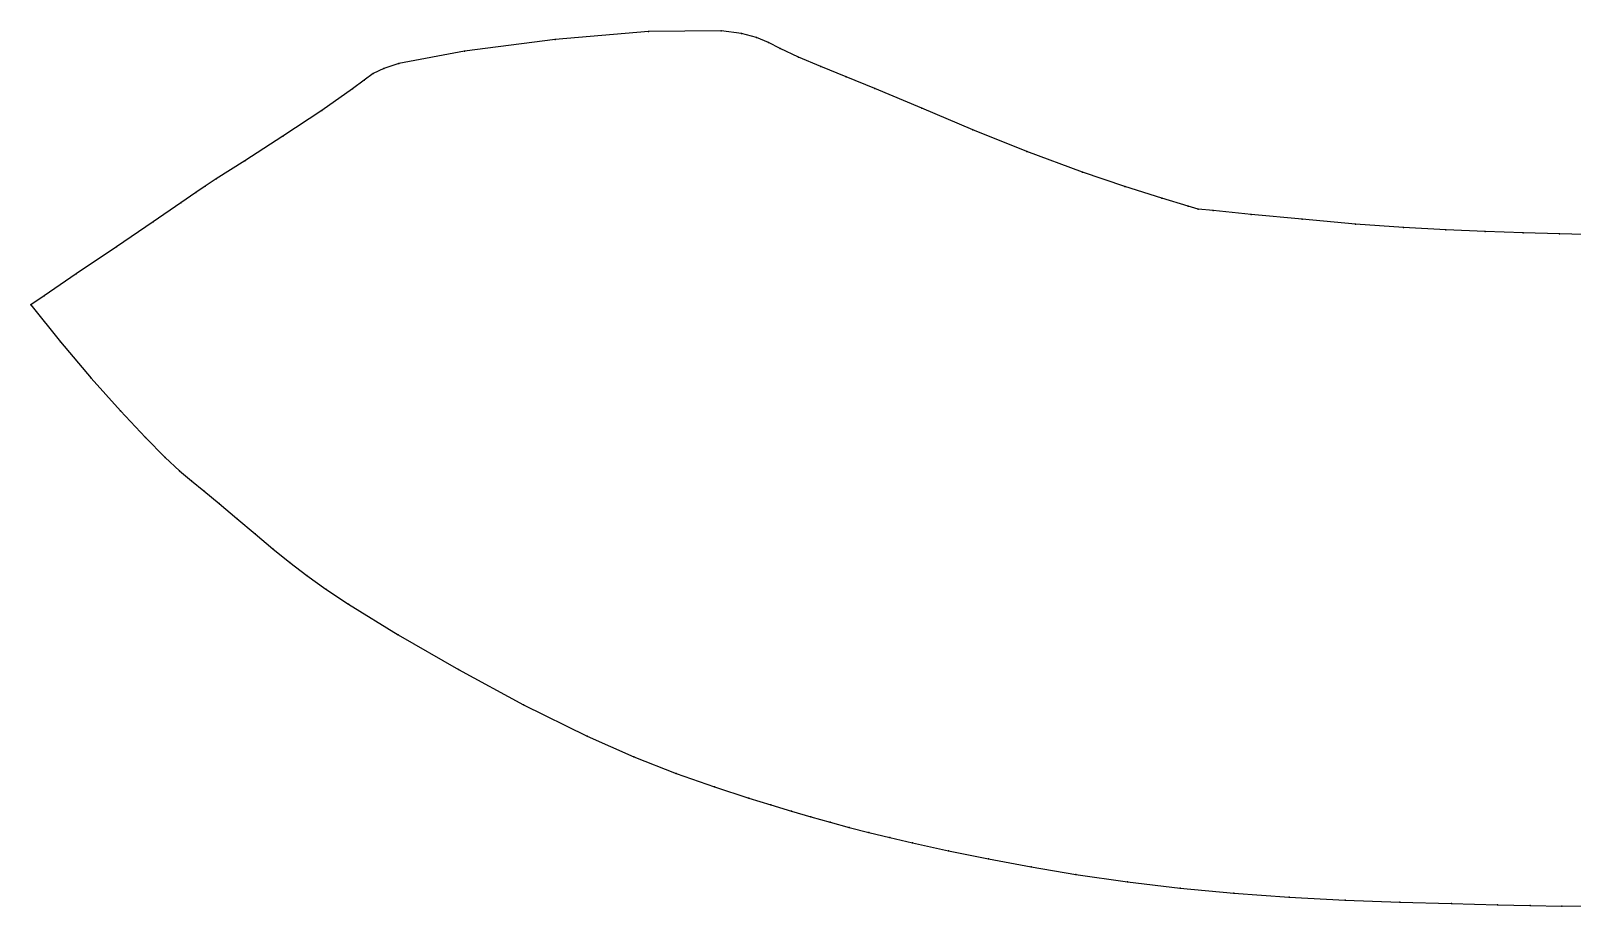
# Model space of a CAD drawing. Extents: x 50 to 2594, y 47 to 2136.
# Drawn here: x 2340.9 to 2434.5, y 1359.1 to 1412.2 of the extents above; entities that cross this region are included whole.
import ezdxf

# ---------------------------------------------------------------- set-up
doc = ezdxf.new("R2010")
doc.units = 0

# ---------------------------------------------------------------- blocks, each defined once
blk = doc.blocks.new('837.CUELLO_XS')
at = {"layer": '1'}
blk.add_lwpolyline([(2435.956, 1399.834), (2433.71, 1399.887), (2431.505, 1399.953), (2429.196, 1400.029), (2426.816, 1400.129), (2424.237, 1400.273), (2421.332, 1400.484), (2418.084, 1400.769), (2414.996, 1401.066), (2412.69, 1401.3), (2411.783, 1401.395), (2411.179, 1401.569), (2409.585, 1402.047), (2407.333, 1402.756), (2404.755, 1403.628), (2401.386, 1404.885), (2398.108, 1406.207), (2395.007, 1407.507), (2392.166, 1408.7), (2390.431, 1409.409), (2388.878, 1410.04), (2387.533, 1410.607), (2386.418, 1411.12), (2385.702, 1411.484), (2384.975, 1411.801), (2384.076, 1412.047), (2382.843, 1412.201), (2378.423, 1412.154), (2372.767, 1411.683), (2367.256, 1410.974), (2363.274, 1410.215), (2362.367, 1409.926), (2361.731, 1409.609), (2361.167, 1409.211), (2360.475, 1408.683), (2358.6, 1407.375), (2356.238, 1405.817), (2353.926, 1404.326), (2352.2, 1403.22), (2351.532, 1402.784), (2350.958, 1402.393), (2350.046, 1401.764), (2348.365, 1400.614), (2346.139, 1399.103), (2343.709, 1397.457), (2341.752, 1396.134), (2340.949, 1395.592), (2342.743, 1393.337), (2344.611, 1391.139), (2346.387, 1389.153), (2347.904, 1387.532), (2349.096, 1386.328), (2349.976, 1385.514), (2350.705, 1384.902), (2351.445, 1384.307), (2352.386, 1383.528), (2353.449, 1382.63), (2354.56, 1381.689), (2355.642, 1380.782), (2356.669, 1379.947), (2357.701, 1379.157), (2358.847, 1378.343), (2360.218, 1377.436), (2363.248, 1375.568), (2366.907, 1373.457), (2370.844, 1371.331), (2374.711, 1369.419), (2377.536, 1368.176), (2380.104, 1367.168), (2382.427, 1366.347), (2384.516, 1365.667), (2385.847, 1365.252), (2387.095, 1364.874), (2388.285, 1364.527), (2389.443, 1364.201), (2390.601, 1363.887), (2391.795, 1363.579), (2393.064, 1363.268), (2394.451, 1362.945), (2396.632, 1362.468), (2399.054, 1361.975), (2401.65, 1361.492), (2404.351, 1361.04), (2407.484, 1360.588), (2410.679, 1360.207), (2413.95, 1359.896), (2417.311, 1359.654), (2420.693, 1359.481), (2424.026, 1359.358), (2427.161, 1359.268), (2429.948, 1359.196), (2431.931, 1359.143), (2433.84, 1359.112), (2435.937, 1359.124)], dxfattribs=at)
at = {"layer": '2'}
for p in [(2411.783, 1401.395), (2340.949, 1395.592)]:
    blk.add_point(p, dxfattribs=at)
at = {"layer": '3'}
for p in [(2372.767, 1411.683), (2378.423, 1412.154), (2382.843, 1412.201), (2384.076, 1412.047), (2384.975, 1411.801), (2385.702, 1411.484), (2367.256, 1410.974), (2386.418, 1411.12), (2387.533, 1410.607), (2361.731, 1409.609), (2362.367, 1409.926), (2363.274, 1410.215), (2388.878, 1410.04), (2360.475, 1408.683), (2361.167, 1409.211), (2390.431, 1409.409), (2392.166, 1408.7), (2358.6, 1407.375), (2395.007, 1407.507), (2356.238, 1405.817), (2398.108, 1406.207), (2401.386, 1404.885), (2353.926, 1404.326), (2352.2, 1403.22), (2404.755, 1403.628), (2350.958, 1402.393), (2351.532, 1402.784), (2407.333, 1402.756), (2409.585, 1402.047), (2350.046, 1401.764), (2411.179, 1401.569), (2412.69, 1401.3), (2414.996, 1401.066), (2348.365, 1400.614), (2418.084, 1400.769), (2421.332, 1400.484), (2424.237, 1400.273), (2426.816, 1400.129), (2429.196, 1400.029), (2431.505, 1399.953), (2433.71, 1399.887), (2346.139, 1399.103), (2343.709, 1397.457), (2341.752, 1396.134), (2342.743, 1393.337), (2344.611, 1391.139), (2346.387, 1389.153), (2347.904, 1387.532), (2349.096, 1386.328), (2349.976, 1385.514), (2350.705, 1384.902), (2351.445, 1384.307), (2352.386, 1383.528), (2353.449, 1382.63), (2354.56, 1381.689), (2355.642, 1380.782), (2356.669, 1379.947), (2357.701, 1379.157), (2358.847, 1378.343), (2360.218, 1377.436), (2363.248, 1375.568), (2366.907, 1373.457), (2370.844, 1371.331), (2374.711, 1369.419), (2377.536, 1368.176), (2380.104, 1367.168), (2382.427, 1366.347), (2384.516, 1365.667), (2385.847, 1365.252), (2387.095, 1364.874), (2388.285, 1364.527), (2389.443, 1364.201), (2390.601, 1363.887), (2391.795, 1363.579), (2393.064, 1363.268), (2394.451, 1362.945), (2396.632, 1362.468), (2399.054, 1361.975), (2401.65, 1361.492), (2404.351, 1361.04), (2407.484, 1360.588), (2410.679, 1360.207), (2413.95, 1359.896), (2417.311, 1359.654), (2420.693, 1359.481), (2424.026, 1359.358), (2427.161, 1359.268), (2429.948, 1359.196), (2431.931, 1359.143), (2433.84, 1359.112)]:
    blk.add_point(p, dxfattribs=at)
blk = doc.blocks.new('837.CUELLO_S')
at = {"layer": '1'}
blk.add_lwpolyline([(2435.956, 1399.834), (2433.71, 1399.887), (2431.505, 1399.953), (2429.196, 1400.029), (2426.816, 1400.129), (2424.237, 1400.273), (2421.332, 1400.484), (2418.084, 1400.769), (2414.996, 1401.066), (2412.69, 1401.3), (2411.783, 1401.395), (2411.179, 1401.569), (2409.585, 1402.047), (2407.333, 1402.756), (2404.755, 1403.628), (2401.386, 1404.885), (2398.108, 1406.207), (2395.007, 1407.507), (2392.166, 1408.7), (2390.431, 1409.409), (2388.878, 1410.04), (2387.533, 1410.607), (2386.418, 1411.12), (2385.702, 1411.484), (2384.975, 1411.801), (2384.076, 1412.047), (2382.843, 1412.201), (2378.423, 1412.154), (2372.767, 1411.683), (2367.256, 1410.974), (2363.274, 1410.215), (2362.367, 1409.926), (2361.731, 1409.609), (2361.167, 1409.211), (2360.475, 1408.683), (2358.6, 1407.375), (2356.238, 1405.817), (2353.926, 1404.326), (2352.2, 1403.22), (2351.532, 1402.784), (2350.958, 1402.393), (2350.046, 1401.764), (2348.365, 1400.614), (2346.139, 1399.103), (2343.709, 1397.457), (2341.752, 1396.134), (2340.949, 1395.592), (2342.743, 1393.337), (2344.611, 1391.139), (2346.387, 1389.153), (2347.904, 1387.532), (2349.096, 1386.328), (2349.976, 1385.514), (2350.705, 1384.902), (2351.445, 1384.307), (2352.386, 1383.528), (2353.449, 1382.63), (2354.56, 1381.689), (2355.642, 1380.782), (2356.669, 1379.947), (2357.701, 1379.157), (2358.847, 1378.343), (2360.218, 1377.436), (2363.248, 1375.568), (2366.907, 1373.457), (2370.844, 1371.331), (2374.711, 1369.419), (2377.536, 1368.176), (2380.104, 1367.168), (2382.427, 1366.347), (2384.516, 1365.667), (2385.847, 1365.252), (2387.095, 1364.874), (2388.285, 1364.527), (2389.443, 1364.201), (2390.601, 1363.887), (2391.795, 1363.579), (2393.064, 1363.268), (2394.451, 1362.945), (2396.632, 1362.468), (2399.054, 1361.975), (2401.65, 1361.492), (2404.351, 1361.04), (2407.484, 1360.588), (2410.679, 1360.207), (2413.95, 1359.896), (2417.311, 1359.654), (2420.693, 1359.481), (2424.026, 1359.358), (2427.161, 1359.268), (2429.948, 1359.196), (2431.931, 1359.143), (2433.84, 1359.112), (2435.937, 1359.124)], dxfattribs=at)
at = {"layer": '2'}
for p in [(2411.783, 1401.395), (2340.949, 1395.592)]:
    blk.add_point(p, dxfattribs=at)
at = {"layer": '3'}
for p in [(2372.767, 1411.683), (2378.423, 1412.154), (2382.843, 1412.201), (2384.076, 1412.047), (2384.975, 1411.801), (2385.702, 1411.484), (2367.256, 1410.974), (2386.418, 1411.12), (2387.533, 1410.607), (2361.731, 1409.609), (2362.367, 1409.926), (2363.274, 1410.215), (2388.878, 1410.04), (2360.475, 1408.683), (2361.167, 1409.211), (2390.431, 1409.409), (2392.166, 1408.7), (2358.6, 1407.375), (2395.007, 1407.507), (2356.238, 1405.817), (2398.108, 1406.207), (2401.386, 1404.885), (2353.926, 1404.326), (2352.2, 1403.22), (2404.755, 1403.628), (2350.958, 1402.393), (2351.532, 1402.784), (2407.333, 1402.756), (2409.585, 1402.047), (2350.046, 1401.764), (2411.179, 1401.569), (2412.69, 1401.3), (2414.996, 1401.066), (2348.365, 1400.614), (2418.084, 1400.769), (2421.332, 1400.484), (2424.237, 1400.273), (2426.816, 1400.129), (2429.196, 1400.029), (2431.505, 1399.953), (2433.71, 1399.887), (2346.139, 1399.103), (2343.709, 1397.457), (2341.752, 1396.134), (2342.743, 1393.337), (2344.611, 1391.139), (2346.387, 1389.153), (2347.904, 1387.532), (2349.096, 1386.328), (2349.976, 1385.514), (2350.705, 1384.902), (2351.445, 1384.307), (2352.386, 1383.528), (2353.449, 1382.63), (2354.56, 1381.689), (2355.642, 1380.782), (2356.669, 1379.947), (2357.701, 1379.157), (2358.847, 1378.343), (2360.218, 1377.436), (2363.248, 1375.568), (2366.907, 1373.457), (2370.844, 1371.331), (2374.711, 1369.419), (2377.536, 1368.176), (2380.104, 1367.168), (2382.427, 1366.347), (2384.516, 1365.667), (2385.847, 1365.252), (2387.095, 1364.874), (2388.285, 1364.527), (2389.443, 1364.201), (2390.601, 1363.887), (2391.795, 1363.579), (2393.064, 1363.268), (2394.451, 1362.945), (2396.632, 1362.468), (2399.054, 1361.975), (2401.65, 1361.492), (2404.351, 1361.04), (2407.484, 1360.588), (2410.679, 1360.207), (2413.95, 1359.896), (2417.311, 1359.654), (2420.693, 1359.481), (2424.026, 1359.358), (2427.161, 1359.268), (2429.948, 1359.196), (2431.931, 1359.143), (2433.84, 1359.112)]:
    blk.add_point(p, dxfattribs=at)
blk = doc.blocks.new('837.CUELLO_M')
at = {"layer": '1'}
blk.add_lwpolyline([(2435.956, 1399.834), (2433.71, 1399.887), (2431.505, 1399.953), (2429.196, 1400.029), (2426.816, 1400.129), (2424.237, 1400.273), (2421.332, 1400.484), (2418.084, 1400.769), (2414.996, 1401.066), (2412.69, 1401.3), (2411.783, 1401.395), (2411.179, 1401.569), (2409.585, 1402.047), (2407.333, 1402.756), (2404.755, 1403.628), (2401.386, 1404.885), (2398.108, 1406.207), (2395.007, 1407.507), (2392.166, 1408.7), (2390.431, 1409.409), (2388.878, 1410.04), (2387.533, 1410.607), (2386.418, 1411.12), (2385.702, 1411.484), (2384.975, 1411.801), (2384.076, 1412.047), (2382.843, 1412.201), (2378.423, 1412.154), (2372.767, 1411.683), (2367.256, 1410.974), (2363.274, 1410.215), (2362.367, 1409.926), (2361.731, 1409.609), (2361.167, 1409.211), (2360.475, 1408.683), (2358.6, 1407.375), (2356.238, 1405.817), (2353.926, 1404.326), (2352.2, 1403.22), (2351.532, 1402.784), (2350.958, 1402.393), (2350.046, 1401.764), (2348.365, 1400.614), (2346.139, 1399.103), (2343.709, 1397.457), (2341.752, 1396.134), (2340.949, 1395.592), (2342.743, 1393.337), (2344.611, 1391.139), (2346.387, 1389.153), (2347.904, 1387.532), (2349.096, 1386.328), (2349.976, 1385.514), (2350.705, 1384.902), (2351.445, 1384.307), (2352.386, 1383.528), (2353.449, 1382.63), (2354.56, 1381.689), (2355.642, 1380.782), (2356.669, 1379.947), (2357.701, 1379.157), (2358.847, 1378.343), (2360.218, 1377.436), (2363.248, 1375.568), (2366.907, 1373.457), (2370.844, 1371.331), (2374.711, 1369.419), (2377.536, 1368.176), (2380.104, 1367.168), (2382.427, 1366.347), (2384.516, 1365.667), (2385.847, 1365.252), (2387.095, 1364.874), (2388.285, 1364.527), (2389.443, 1364.201), (2390.601, 1363.887), (2391.795, 1363.579), (2393.064, 1363.268), (2394.451, 1362.945), (2396.632, 1362.468), (2399.054, 1361.975), (2401.65, 1361.492), (2404.351, 1361.04), (2407.484, 1360.588), (2410.679, 1360.207), (2413.95, 1359.896), (2417.311, 1359.654), (2420.693, 1359.481), (2424.026, 1359.358), (2427.161, 1359.268), (2429.948, 1359.196), (2431.931, 1359.143), (2433.84, 1359.112), (2435.937, 1359.124)], dxfattribs=at)
at = {"layer": '2'}
for p in [(2411.783, 1401.395), (2340.949, 1395.592)]:
    blk.add_point(p, dxfattribs=at)
at = {"layer": '3'}
for p in [(2372.767, 1411.683), (2378.423, 1412.154), (2382.843, 1412.201), (2384.076, 1412.047), (2384.975, 1411.801), (2385.702, 1411.484), (2367.256, 1410.974), (2386.418, 1411.12), (2387.533, 1410.607), (2361.731, 1409.609), (2362.367, 1409.926), (2363.274, 1410.215), (2388.878, 1410.04), (2360.475, 1408.683), (2361.167, 1409.211), (2390.431, 1409.409), (2392.166, 1408.7), (2358.6, 1407.375), (2395.007, 1407.507), (2356.238, 1405.817), (2398.108, 1406.207), (2401.386, 1404.885), (2353.926, 1404.326), (2352.2, 1403.22), (2404.755, 1403.628), (2350.958, 1402.393), (2351.532, 1402.784), (2407.333, 1402.756), (2409.585, 1402.047), (2350.046, 1401.764), (2411.179, 1401.569), (2412.69, 1401.3), (2414.996, 1401.066), (2348.365, 1400.614), (2418.084, 1400.769), (2421.332, 1400.484), (2424.237, 1400.273), (2426.816, 1400.129), (2429.196, 1400.029), (2431.505, 1399.953), (2433.71, 1399.887), (2346.139, 1399.103), (2343.709, 1397.457), (2341.752, 1396.134), (2342.743, 1393.337), (2344.611, 1391.139), (2346.387, 1389.153), (2347.904, 1387.532), (2349.096, 1386.328), (2349.976, 1385.514), (2350.705, 1384.902), (2351.445, 1384.307), (2352.386, 1383.528), (2353.449, 1382.63), (2354.56, 1381.689), (2355.642, 1380.782), (2356.669, 1379.947), (2357.701, 1379.157), (2358.847, 1378.343), (2360.218, 1377.436), (2363.248, 1375.568), (2366.907, 1373.457), (2370.844, 1371.331), (2374.711, 1369.419), (2377.536, 1368.176), (2380.104, 1367.168), (2382.427, 1366.347), (2384.516, 1365.667), (2385.847, 1365.252), (2387.095, 1364.874), (2388.285, 1364.527), (2389.443, 1364.201), (2390.601, 1363.887), (2391.795, 1363.579), (2393.064, 1363.268), (2394.451, 1362.945), (2396.632, 1362.468), (2399.054, 1361.975), (2401.65, 1361.492), (2404.351, 1361.04), (2407.484, 1360.588), (2410.679, 1360.207), (2413.95, 1359.896), (2417.311, 1359.654), (2420.693, 1359.481), (2424.026, 1359.358), (2427.161, 1359.268), (2429.948, 1359.196), (2431.931, 1359.143), (2433.84, 1359.112)]:
    blk.add_point(p, dxfattribs=at)
blk = doc.blocks.new('837.CUELLO_L')
at = {"layer": '1'}
blk.add_lwpolyline([(2435.956, 1399.834), (2433.71, 1399.887), (2431.505, 1399.953), (2429.196, 1400.029), (2426.816, 1400.129), (2424.237, 1400.273), (2421.332, 1400.484), (2418.084, 1400.769), (2414.996, 1401.066), (2412.69, 1401.3), (2411.783, 1401.395), (2411.179, 1401.569), (2409.585, 1402.047), (2407.333, 1402.756), (2404.755, 1403.628), (2401.386, 1404.885), (2398.108, 1406.207), (2395.007, 1407.507), (2392.166, 1408.7), (2390.431, 1409.409), (2388.878, 1410.04), (2387.533, 1410.607), (2386.418, 1411.12), (2385.702, 1411.484), (2384.975, 1411.801), (2384.076, 1412.047), (2382.843, 1412.201), (2378.423, 1412.154), (2372.767, 1411.683), (2367.256, 1410.974), (2363.274, 1410.215), (2362.367, 1409.926), (2361.731, 1409.609), (2361.167, 1409.211), (2360.475, 1408.683), (2358.6, 1407.375), (2356.238, 1405.817), (2353.926, 1404.326), (2352.2, 1403.22), (2351.532, 1402.784), (2350.958, 1402.393), (2350.046, 1401.764), (2348.365, 1400.614), (2346.139, 1399.103), (2343.709, 1397.457), (2341.752, 1396.134), (2340.949, 1395.592), (2342.743, 1393.337), (2344.611, 1391.139), (2346.387, 1389.153), (2347.904, 1387.532), (2349.096, 1386.328), (2349.976, 1385.514), (2350.705, 1384.902), (2351.445, 1384.307), (2352.386, 1383.528), (2353.449, 1382.63), (2354.56, 1381.689), (2355.642, 1380.782), (2356.669, 1379.947), (2357.701, 1379.157), (2358.847, 1378.343), (2360.218, 1377.436), (2363.248, 1375.568), (2366.907, 1373.457), (2370.844, 1371.331), (2374.711, 1369.419), (2377.536, 1368.176), (2380.104, 1367.168), (2382.427, 1366.347), (2384.516, 1365.667), (2385.847, 1365.252), (2387.095, 1364.874), (2388.285, 1364.527), (2389.443, 1364.201), (2390.601, 1363.887), (2391.795, 1363.579), (2393.064, 1363.268), (2394.451, 1362.945), (2396.632, 1362.468), (2399.054, 1361.975), (2401.65, 1361.492), (2404.351, 1361.04), (2407.484, 1360.588), (2410.679, 1360.207), (2413.95, 1359.896), (2417.311, 1359.654), (2420.693, 1359.481), (2424.026, 1359.358), (2427.161, 1359.268), (2429.948, 1359.196), (2431.931, 1359.143), (2433.84, 1359.112), (2435.937, 1359.124)], dxfattribs=at)
at = {"layer": '2'}
for p in [(2411.783, 1401.395), (2340.949, 1395.592)]:
    blk.add_point(p, dxfattribs=at)
at = {"layer": '3'}
for p in [(2372.767, 1411.683), (2378.423, 1412.154), (2382.843, 1412.201), (2384.076, 1412.047), (2384.975, 1411.801), (2385.702, 1411.484), (2367.256, 1410.974), (2386.418, 1411.12), (2387.533, 1410.607), (2361.731, 1409.609), (2362.367, 1409.926), (2363.274, 1410.215), (2388.878, 1410.04), (2360.475, 1408.683), (2361.167, 1409.211), (2390.431, 1409.409), (2392.166, 1408.7), (2358.6, 1407.375), (2395.007, 1407.507), (2356.238, 1405.817), (2398.108, 1406.207), (2401.386, 1404.885), (2353.926, 1404.326), (2352.2, 1403.22), (2404.755, 1403.628), (2350.958, 1402.393), (2351.532, 1402.784), (2407.333, 1402.756), (2409.585, 1402.047), (2350.046, 1401.764), (2411.179, 1401.569), (2412.69, 1401.3), (2414.996, 1401.066), (2348.365, 1400.614), (2418.084, 1400.769), (2421.332, 1400.484), (2424.237, 1400.273), (2426.816, 1400.129), (2429.196, 1400.029), (2431.505, 1399.953), (2433.71, 1399.887), (2346.139, 1399.103), (2343.709, 1397.457), (2341.752, 1396.134), (2342.743, 1393.337), (2344.611, 1391.139), (2346.387, 1389.153), (2347.904, 1387.532), (2349.096, 1386.328), (2349.976, 1385.514), (2350.705, 1384.902), (2351.445, 1384.307), (2352.386, 1383.528), (2353.449, 1382.63), (2354.56, 1381.689), (2355.642, 1380.782), (2356.669, 1379.947), (2357.701, 1379.157), (2358.847, 1378.343), (2360.218, 1377.436), (2363.248, 1375.568), (2366.907, 1373.457), (2370.844, 1371.331), (2374.711, 1369.419), (2377.536, 1368.176), (2380.104, 1367.168), (2382.427, 1366.347), (2384.516, 1365.667), (2385.847, 1365.252), (2387.095, 1364.874), (2388.285, 1364.527), (2389.443, 1364.201), (2390.601, 1363.887), (2391.795, 1363.579), (2393.064, 1363.268), (2394.451, 1362.945), (2396.632, 1362.468), (2399.054, 1361.975), (2401.65, 1361.492), (2404.351, 1361.04), (2407.484, 1360.588), (2410.679, 1360.207), (2413.95, 1359.896), (2417.311, 1359.654), (2420.693, 1359.481), (2424.026, 1359.358), (2427.161, 1359.268), (2429.948, 1359.196), (2431.931, 1359.143), (2433.84, 1359.112)]:
    blk.add_point(p, dxfattribs=at)
blk = doc.blocks.new('837.CUELLO_XL')
at = {"layer": '1'}
blk.add_lwpolyline([(2435.956, 1399.834), (2433.71, 1399.887), (2431.505, 1399.953), (2429.196, 1400.029), (2426.816, 1400.129), (2424.237, 1400.273), (2421.332, 1400.484), (2418.084, 1400.769), (2414.996, 1401.066), (2412.69, 1401.3), (2411.783, 1401.395), (2411.179, 1401.569), (2409.585, 1402.047), (2407.333, 1402.756), (2404.755, 1403.628), (2401.386, 1404.885), (2398.108, 1406.207), (2395.007, 1407.507), (2392.166, 1408.7), (2390.431, 1409.409), (2388.878, 1410.04), (2387.533, 1410.607), (2386.418, 1411.12), (2385.702, 1411.484), (2384.975, 1411.801), (2384.076, 1412.047), (2382.843, 1412.201), (2378.423, 1412.154), (2372.767, 1411.683), (2367.256, 1410.974), (2363.274, 1410.215), (2362.367, 1409.926), (2361.731, 1409.609), (2361.167, 1409.211), (2360.475, 1408.683), (2358.6, 1407.375), (2356.238, 1405.817), (2353.926, 1404.326), (2352.2, 1403.22), (2351.532, 1402.784), (2350.958, 1402.393), (2350.046, 1401.764), (2348.365, 1400.614), (2346.139, 1399.103), (2343.709, 1397.457), (2341.752, 1396.134), (2340.949, 1395.592), (2342.743, 1393.337), (2344.611, 1391.139), (2346.387, 1389.153), (2347.904, 1387.532), (2349.096, 1386.328), (2349.976, 1385.514), (2350.705, 1384.902), (2351.445, 1384.307), (2352.386, 1383.528), (2353.449, 1382.63), (2354.56, 1381.689), (2355.642, 1380.782), (2356.669, 1379.947), (2357.701, 1379.157), (2358.847, 1378.343), (2360.218, 1377.436), (2363.248, 1375.568), (2366.907, 1373.457), (2370.844, 1371.331), (2374.711, 1369.419), (2377.536, 1368.176), (2380.104, 1367.168), (2382.427, 1366.347), (2384.516, 1365.667), (2385.847, 1365.252), (2387.095, 1364.874), (2388.285, 1364.527), (2389.443, 1364.201), (2390.601, 1363.887), (2391.795, 1363.579), (2393.064, 1363.268), (2394.451, 1362.945), (2396.632, 1362.468), (2399.054, 1361.975), (2401.65, 1361.492), (2404.351, 1361.04), (2407.484, 1360.588), (2410.679, 1360.207), (2413.95, 1359.896), (2417.311, 1359.654), (2420.693, 1359.481), (2424.026, 1359.358), (2427.161, 1359.268), (2429.948, 1359.196), (2431.931, 1359.143), (2433.84, 1359.112), (2435.937, 1359.124)], dxfattribs=at)
at = {"layer": '2'}
for p in [(2411.783, 1401.395), (2340.949, 1395.592)]:
    blk.add_point(p, dxfattribs=at)
at = {"layer": '3'}
for p in [(2372.767, 1411.683), (2378.423, 1412.154), (2382.843, 1412.201), (2384.076, 1412.047), (2384.975, 1411.801), (2385.702, 1411.484), (2367.256, 1410.974), (2386.418, 1411.12), (2387.533, 1410.607), (2361.731, 1409.609), (2362.367, 1409.926), (2363.274, 1410.215), (2388.878, 1410.04), (2360.475, 1408.683), (2361.167, 1409.211), (2390.431, 1409.409), (2392.166, 1408.7), (2358.6, 1407.375), (2395.007, 1407.507), (2356.238, 1405.817), (2398.108, 1406.207), (2401.386, 1404.885), (2353.926, 1404.326), (2352.2, 1403.22), (2404.755, 1403.628), (2350.958, 1402.393), (2351.532, 1402.784), (2407.333, 1402.756), (2409.585, 1402.047), (2350.046, 1401.764), (2411.179, 1401.569), (2412.69, 1401.3), (2414.996, 1401.066), (2348.365, 1400.614), (2418.084, 1400.769), (2421.332, 1400.484), (2424.237, 1400.273), (2426.816, 1400.129), (2429.196, 1400.029), (2431.505, 1399.953), (2433.71, 1399.887), (2346.139, 1399.103), (2343.709, 1397.457), (2341.752, 1396.134), (2342.743, 1393.337), (2344.611, 1391.139), (2346.387, 1389.153), (2347.904, 1387.532), (2349.096, 1386.328), (2349.976, 1385.514), (2350.705, 1384.902), (2351.445, 1384.307), (2352.386, 1383.528), (2353.449, 1382.63), (2354.56, 1381.689), (2355.642, 1380.782), (2356.669, 1379.947), (2357.701, 1379.157), (2358.847, 1378.343), (2360.218, 1377.436), (2363.248, 1375.568), (2366.907, 1373.457), (2370.844, 1371.331), (2374.711, 1369.419), (2377.536, 1368.176), (2380.104, 1367.168), (2382.427, 1366.347), (2384.516, 1365.667), (2385.847, 1365.252), (2387.095, 1364.874), (2388.285, 1364.527), (2389.443, 1364.201), (2390.601, 1363.887), (2391.795, 1363.579), (2393.064, 1363.268), (2394.451, 1362.945), (2396.632, 1362.468), (2399.054, 1361.975), (2401.65, 1361.492), (2404.351, 1361.04), (2407.484, 1360.588), (2410.679, 1360.207), (2413.95, 1359.896), (2417.311, 1359.654), (2420.693, 1359.481), (2424.026, 1359.358), (2427.161, 1359.268), (2429.948, 1359.196), (2431.931, 1359.143), (2433.84, 1359.112)]:
    blk.add_point(p, dxfattribs=at)

msp = doc.modelspace()

# ---------------------------------------------------------------- block references
at = {"layer": '1'}
for name in ['837.CUELLO_XS', '837.CUELLO_S', '837.CUELLO_M', '837.CUELLO_L', '837.CUELLO_XL']:
    msp.add_blockref(name, (0, 0), dxfattribs=at)

doc.saveas('drawing.dxf')
